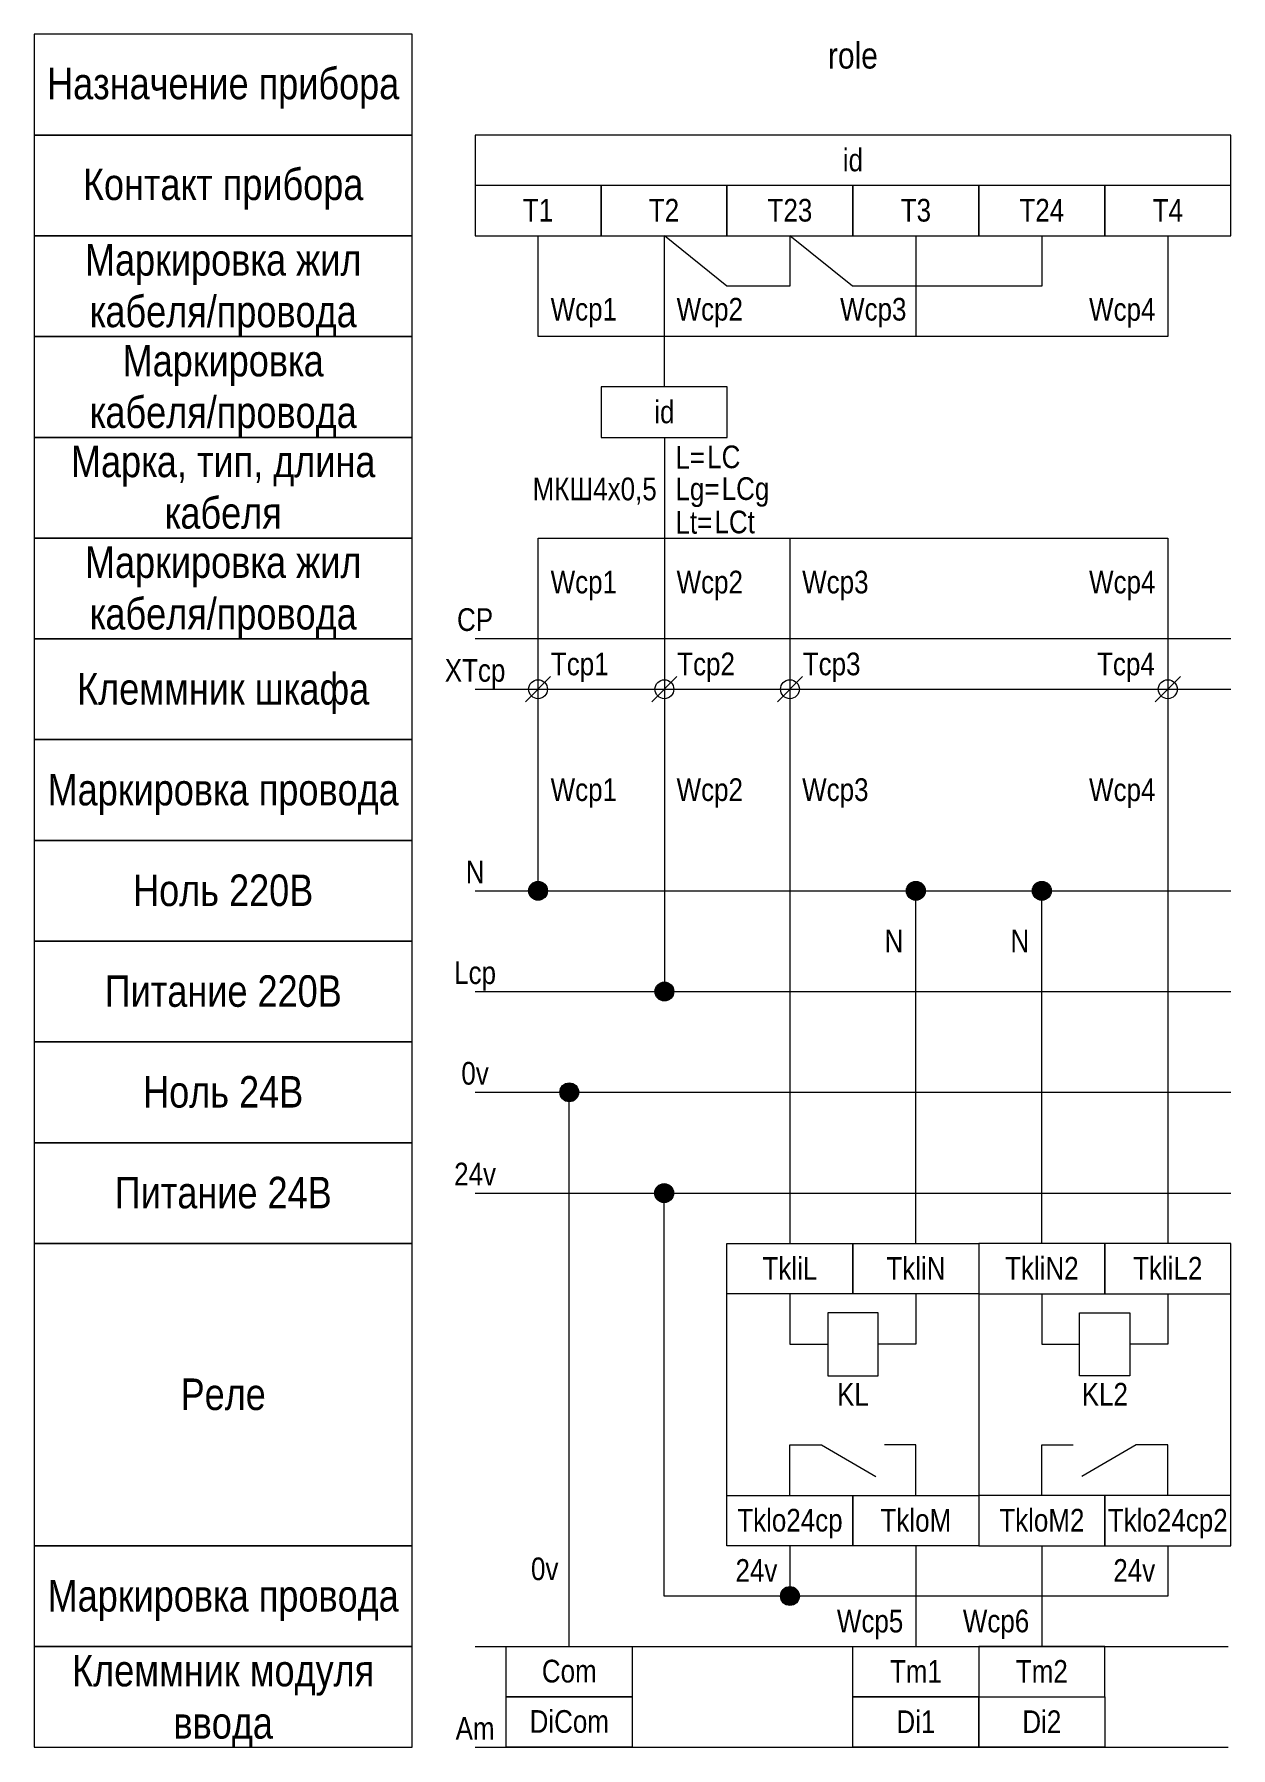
# Model space of a CAD drawing. Header units: millimetres. Extents: x 20 to 115, y -149 to -13.
import ezdxf

# ---------------------------------------------------------------- set-up
doc = ezdxf.new("R2010")
doc.units = ezdxf.units.MM
doc.header["$MEASUREMENT"] = 0
doc.linetypes.add('1_1', pattern=[2000, 1000, -1000])
doc.linetypes.add('4_2_1_2', pattern=[6702.777624, 3527.777672, -1763.888836, 0, -1411.111116])
for name, color, linetype in [('cp_names', 7, 'Continuous'), ('cp_params_di', 7, 'Continuous'), ('cp_static_di', 7, 'Continuous'), ('id_names', 7, 'Continuous'), ('id_params_di', 7, 'Continuous'), ('id_static_di', 7, 'Continuous')]:
    doc.layers.add(name, color=color, linetype=linetype)
doc.styles.add('СГЕНЕРИР_СТИЛЬ_1', font='ARIALN.TTF')

msp = doc.modelspace()

# ---------------------------------------------------------------- hatches: boundary and pattern name
at = {"layer": 'cp_static_di', "linetype": 'Continuous', "lineweight": 0, "true_color": 0x000000}
for points in [[(59.25, -81), (59.3, -81.29), (59.47, -81.53), (59.71, -81.69), (60, -81.75), (60.28, -81.69), (60.53, -81.53), (60.69, -81.29), (60.75, -81), (60.69, -80.71), (60.53, -80.47), (60.28, -80.31), (60, -80.25), (59.71, -80.31), (59.47, -80.47), (59.3, -80.71)], [(89.25, -81), (89.3, -81.29), (89.47, -81.53), (89.71, -81.69), (90, -81.75), (90.28, -81.69), (90.53, -81.53), (90.69, -81.29), (90.75, -81), (90.69, -80.71), (90.53, -80.47), (90.28, -80.31), (90, -80.25), (89.71, -80.31), (89.47, -80.47), (89.3, -80.71)], [(99.25, -81), (99.3, -81.29), (99.47, -81.53), (99.71, -81.69), (100, -81.75), (100.28, -81.69), (100.53, -81.53), (100.69, -81.29), (100.75, -81), (100.69, -80.71), (100.53, -80.47), (100.28, -80.31), (100, -80.25), (99.71, -80.31), (99.47, -80.47), (99.3, -80.71)], [(69.28, -89), (69.33, -89.29), (69.5, -89.53), (69.74, -89.69), (70.03, -89.75), (70.31, -89.69), (70.56, -89.53), (70.72, -89.29), (70.78, -89), (70.72, -88.71), (70.56, -88.47), (70.31, -88.31), (70.03, -88.25), (69.74, -88.31), (69.5, -88.47), (69.33, -88.71)], [(61.73, -97), (61.79, -97.29), (61.95, -97.53), (62.19, -97.69), (62.48, -97.75), (62.77, -97.69), (63.01, -97.53), (63.17, -97.29), (63.23, -97), (63.17, -96.71), (63.01, -96.47), (62.77, -96.31), (62.48, -96.25), (62.19, -96.31), (61.95, -96.47), (61.79, -96.71)], [(69.26, -105), (69.32, -105.29), (69.48, -105.53), (69.73, -105.69), (70.01, -105.75), (70.3, -105.69), (70.54, -105.53), (70.71, -105.29), (70.76, -105), (70.71, -104.71), (70.54, -104.47), (70.3, -104.31), (70.01, -104.25), (69.73, -104.31), (69.48, -104.47), (69.32, -104.71)], [(79.25, -136.99), (79.31, -137.28), (79.47, -137.52), (79.71, -137.68), (80, -137.74), (80.29, -137.68), (80.53, -137.52), (80.69, -137.28), (80.75, -136.99), (80.69, -136.7), (80.53, -136.46), (80.29, -136.3), (80, -136.24), (79.71, -136.3), (79.47, -136.46), (79.31, -136.7)]]:
    msp.add_hatch(color=18, dxfattribs=at).paths.add_polyline_path(points)

# ---------------------------------------------------------------- linework, layer by layer
at = {"layer": 'cp_names', "color": 7, "linetype": 'Continuous', "lineweight": 15, "ltscale": 100}
for points in [[(20, -61), (50, -61), (50, -53), (20, -53)], [(20, -69), (50, -69), (50, -61), (20, -61)], [(20, -77), (50, -77), (50, -69), (20, -69)], [(20, -85), (50, -85), (50, -77), (20, -77)], [(20, -93), (50, -93), (50, -85), (20, -85)], [(20, -101), (50, -101), (50, -93), (20, -93)], [(20, -109), (50, -109), (50, -101), (20, -101)], [(20, -133), (50, -133), (50, -109), (20, -109)], [(20, -141), (50, -141), (50, -133), (20, -133)], [(20, -149), (50, -149), (50, -141), (20, -141)]]:
    msp.add_lwpolyline(points, close=True, dxfattribs=at)
at = {"layer": 'cp_static_di', "color": 7, "linetype": 'Continuous', "lineweight": 15, "ltscale": 100}
for p, q in [((79.99, -53), (80, -65)), ((59, -66), (61, -64)), ((69.03, -66), (71.03, -64)), ((79, -66), (81, -64)), ((80, -65), (80, -109)), ((109, -66), (111, -64)), ((55, -81), (115, -81)), ((90, -109), (90, -81.75)), ((100, -109), (100, -81.75)), ((55, -89), (115, -89)), ((55, -97), (115, -97)), ((62.48, -141), (62.48, -97.75)), ((55, -105), (115, -105)), ((80, -133), (80, -136.24)), ((90, -133), (90, -141)), ((100, -133), (100, -141)), ((55, -141), (114.8, -141)), ((55, -149), (114.8, -149))]:
    msp.add_line(p, q, dxfattribs=at)
at = {"layer": 'cp_static_di', "color": 7, "linetype": '1_1', "lineweight": 15, "ltscale": 100}
msp.add_line((115, -61), (55, -61), dxfattribs=at)
at = {"layer": 'cp_static_di', "color": 7, "linetype": '4_2_1_2', "lineweight": 15, "ltscale": 100}
msp.add_line((55, -65), (115, -65), dxfattribs=at)
at = {"layer": 'cp_static_di', "color": 7, "linetype": 'Continuous', "lineweight": 15, "ltscale": 100}
for points in [[(60, -65), (60, -53)], [(60, -53), (110, -53)], [(70.03, -53), (70.03, -65)], [(110, -53), (110, -65)], [(110, -65), (110, -109)], [(80, -113), (80, -117), (83, -117)], [(90, -113), (90, -117), (87, -117)], [(100, -113), (100, -117), (103, -117)], [(110, -113), (110, -117), (107, -117)], [(80, -129), (80, -125), (82.5, -125), (86.83, -127.5)], [(90, -129), (90, -125), (87.5, -125)], [(100, -129), (100, -125), (102.5, -125)], [(110, -129), (110, -125), (107.5, -125), (103.17, -127.5)]]:
    msp.add_lwpolyline(points, dxfattribs=at)
at = {"layer": 'cp_static_di', "color": 7, "linetype": 'Continuous', "lineweight": 15, "ltscale": 100, "flags": 128}
for points in [[(60, -80.25), (60, -65)], [(70.03, -65), (70.03, -88.25)], [(110, -133), (110, -136.99), (70.01, -136.99), (70.01, -105.75)]]:
    msp.add_lwpolyline(points, dxfattribs=at)
at = {"layer": 'cp_static_di', "color": 7, "linetype": 'Continuous', "lineweight": 15, "ltscale": 100}
for points in [[(75, -109), (95, -109), (95, -133), (75, -133)], [(75, -109), (85, -109), (85, -113), (75, -113)], [(85, -109), (95, -109), (95, -113), (85, -113)], [(115, -109), (95, -109), (95, -133), (115, -133)], [(105, -109), (95, -109), (95, -113), (105, -113)], [(115, -109), (105, -109), (105, -113), (115, -113)], [(87, -119.5), (87, -114.5), (83, -114.5), (83, -119.5)], [(103, -119.5), (103, -114.5), (107, -114.5), (107, -119.5)], [(75, -129), (85, -129), (85, -133), (75, -133)], [(85, -129), (95, -129), (95, -133), (85, -133)], [(105, -129), (95, -129), (95, -133), (105, -133)], [(115, -129), (105, -129), (105, -133), (115, -133)], [(57.48, -141), (67.48, -141), (67.48, -145), (57.48, -145)], [(85, -141), (95, -141), (95, -145), (85, -145)], [(105, -141), (95, -141), (95, -145), (105, -145)], [(57.48, -145), (67.48, -145), (67.48, -149), (57.48, -149)], [(85, -145), (95, -145), (95, -149), (85, -149)], [(95, -145), (105, -145), (105, -149), (95, -149)]]:
    msp.add_lwpolyline(points, close=True, dxfattribs=at)
for centre in [(60, -65), (70.03, -65), (80, -65), (110, -65), (60, -81), (90, -81), (100, -81), (70.03, -89), (62.48, -97), (70.01, -105), (80, -136.99)]:
    msp.add_circle(centre, 0.75, dxfattribs=at)
at = {"layer": 'id_names', "color": 7, "linetype": 'Continuous', "lineweight": 15, "ltscale": 100}
for points in [[(20, -21), (50, -21), (50, -13), (20, -13)], [(20, -29), (50, -29), (50, -21), (20, -21)], [(20, -37), (50, -37), (50, -29), (20, -29)], [(20, -45), (50, -45), (50, -37), (20, -37)], [(20, -53), (50, -53), (50, -45), (20, -45)]]:
    msp.add_lwpolyline(points, close=True, dxfattribs=at)
at = {"layer": 'id_static_di', "color": 7, "linetype": 'Continuous', "lineweight": 15, "ltscale": 100}
for p, q in [((70.03, -41), (70.03, -29)), ((90, -29), (90, -37))]:
    msp.add_line(p, q, dxfattribs=at)
for points in [[(55, -29), (115, -29), (115, -21), (55, -21)], [(55, -29), (65, -29), (65, -25), (55, -25)], [(65, -29), (75, -29), (75, -25), (65, -25)], [(75, -29), (85, -29), (85, -25), (75, -25)], [(85, -29), (95, -29), (95, -25), (85, -25)], [(95, -29), (105, -29), (105, -25), (95, -25)], [(105, -29), (115, -29), (115, -25), (105, -25)], [(65.02, -45), (75.02, -45), (75.02, -41), (65.02, -41)]]:
    msp.add_lwpolyline(points, close=True, dxfattribs=at)
for points in [[(110, -29), (110, -37), (60, -37), (60, -29)], [(80, -29), (80, -33), (75, -33), (70.03, -29)], [(100, -29), (100, -33), (84.97, -33), (80, -29)], [(70.03, -45), (70.03, -53)]]:
    msp.add_lwpolyline(points, dxfattribs=at)

# ---------------------------------------------------------------- texts
at = {"layer": 'cp_names', "color": 7, "linetype": 'Continuous', "lineweight": 15, "char_height": 2.5, "attachment_point": 2, "style": 'СГЕНЕРИР_СТИЛЬ_1'}
for s, insert, line_spacing_factor in [('\\A1;{\\pqc;\\fArial Narrow|b0|i0|c204|p34;Маркировка жил\\P\\pqc;\\fArial Narrow|b0|i0|c204|p34;кабеля/провода}', (35, -53.66), 0.982786), ('\\A1;{\\pqc;\\fArial Narrow|b0|i0|c204|p34;Клеммник модуля\\P\\pqc;\\fArial Narrow|b0|i0|c204|p34;ввода}', (35, -141.66), 0.996136)]:
    msp.add_mtext(s, dxfattribs=dict(at, insert=insert, line_spacing_factor=line_spacing_factor))
for s, insert in [('\\A1;{\\pqc;\\fArial Narrow|b0|i0|c204|p34;Клеммник\\fArial Narrow|b0|i0|c204|p34; шкафа}', (35, -63.72)), ('\\A1;{\\pqc;\\fArial Narrow|b0|i0|c204|p34;Маркировка \\fArial Narrow|b0|i0|c204|p34;провода}', (35, -71.72)), ('\\A1;{\\pqc;\\fArial Narrow|b0|i0|c204|p34;Ноль 220В}', (35, -79.71)), ('\\A1;{\\pqc;\\fArial Narrow|b0|i0|c204|p34;Питание 220В}', (35, -87.71)), ('\\A1;{\\pqc;\\fArial Narrow|b0|i0|c204|p34;Ноль \\fArial Narrow|b0|i0|c204|p34;24В}', (35, -95.71)), ('\\A1;{\\pqc;\\fArial Narrow|b0|i0|c204|p34;Питание 2\\fArial Narrow|b0|i0|c204|p34;4\\fArial Narrow|b0|i0|c204|p34;В}', (35, -103.71)), ('\\A1;{\\pqc;\\fArial Narrow|b0|i0|c204|p34;Реле}', (35, -119.72)), ('\\A1;{\\pqc;\\fArial Narrow|b0|i0|c204|p34;Маркировка \\fArial Narrow|b0|i0|c204|p34;провода}', (35, -135.72))]:
    msp.add_mtext(s, dxfattribs=dict(at, insert=insert))
at = {"layer": 'cp_params_di', "color": 7, "linetype": 'Continuous', "lineweight": 15, "char_height": 1.8, "style": 'СГЕНЕРИР_СТИЛЬ_1'}
for s, insert, attachment_point in [('\\A1;{\\pql;\\fArial Narrow|b0|i0|c204|p34;Wcp1}', (61, -55.59), 1), ('\\A1;{\\pql;\\fArial Narrow|b0|i0|c204|p34;Wcp\\fArial Narrow|b0|i0|c204|p34;2}', (71, -55.59), 1), ('\\A1;{\\pql;\\fArial Narrow|b0|i0|c204|p34;Wcp\\fArial Narrow|b0|i0|c204|p34;3}', (80.97, -55.59), 1), ('\\A1;{\\pqr;\\fArial Narrow|b0|i0|c204|p34;Wcp\\fArial Narrow|b0|i0|c204|p34;4}', (109.02, -55.59), 3), ('\\A1;{\\pqc;\\fArial Narrow|b0|i0|c204|p34;CP}', (55, -58.57), 2), ('\\A1;{\\pql;\\fArial Narrow|b0|i0|c204|p34;Tcp1}', (61.02, -62.09), 1), ('\\A1;{\\pql;\\fArial Narrow|b0|i0|c204|p34;Tcp\\fArial Narrow|b0|i0|c204|p34;2}', (71.05, -62.09), 1), ('\\A1;{\\pql;\\fArial Narrow|b0|i0|c204|p34;Tcp\\fArial Narrow|b0|i0|c204|p34;3}', (81.02, -62.09), 1), ('\\A1;{\\pqr;\\fArial Narrow|b0|i0|c204|p34;Tcp\\fArial Narrow|b0|i0|c204|p34;4}', (108.97, -62.09), 3), ('\\A1;{\\pqc;\\fArial Narrow|b0|i0|c204|p34;XTcp}', (55, -62.6), 2), ('\\A1;{\\pql;\\fArial Narrow|b0|i0|c204|p34;Wcp1}', (61, -72.07), 1), ('\\A1;{\\pql;\\fArial Narrow|b0|i0|c204|p34;Wcp\\fArial Narrow|b0|i0|c204|p34;2}', (71, -72.07), 1), ('\\A1;{\\pql;\\fArial Narrow|b0|i0|c204|p34;Wcp\\fArial Narrow|b0|i0|c204|p34;3}', (80.97, -72.07), 1), ('\\A1;{\\pqr;\\fArial Narrow|b0|i0|c204|p34;Wcp\\fArial Narrow|b0|i0|c204|p34;4}', (109.02, -72.08), 3), ('\\A1;{\\pqc;\\fArial Narrow|b0|i0|c204|p34;Lcp}', (55, -86.6), 2), ('\\A1;{\\pqc;\\fArial Narrow|b0|i0|c204|p34;0v}', (55, -94.59), 2), ('\\A1;{\\pqc;\\fArial Narrow|b0|i0|c204|p34;24v}', (55, -102.59), 2), ('\\A1;{\\pqc;\\fArial Narrow|b0|i0|c204|p34;Tkli\\fArial Narrow|b0|i0|c204|p34;L}', (80, -110.08), 2), ('\\A1;{\\pqc;\\fArial Narrow|b0|i0|c204|p34;Тkli\\fArial Narrow|b0|i0|c204|p34;N}', (90, -110.08), 2), ('\\A1;{\\pqc;\\fArial Narrow|b0|i0|c204|p34;ТkliN\\fArial Narrow|b0|i0|c204|p34;2}', (100, -110.07), 2), ('\\A1;{\\pqc;\\fArial Narrow|b0|i0|c204|p34;TkliL\\fArial Narrow|b0|i0|c204|p34;2}', (110, -110.07), 2), ('\\A1;{\\pqc;\\fArial Narrow|b0|i0|c204|p34;KL}', (85, -120.08), 2), ('\\A1;{\\pqc;\\fArial Narrow|b0|i0|c204|p34;KL\\fArial Narrow|b0|i0|c204|p34;2}', (105, -120.07), 2), ('\\A1;{\\pqc;\\fArial Narrow|b0|i0|c204|p34;Тklo24cp}', (80, -130.07), 2), ('\\A1;{\\pqc;\\fArial Narrow|b0|i0|c204|p34;TkloM}', (90, -130.08), 2), ('\\A1;{\\pqc;\\fArial Narrow|b0|i0|c204|p34;TkloM\\fArial Narrow|b0|i0|c204|p34;2}', (100, -130.07), 2), ('\\A1;{\\pqc;\\fArial Narrow|b0|i0|c204|p34;Тklo24cp\\fArial Narrow|b0|i0|c204|p34;2}', (110, -130.07), 2), ('\\A1;{\\pqc;\\fArial Narrow|b0|i0|c204|p34;0v}', (60.53, -133.93), 2), ('\\A1;{\\pqr;\\fArial Narrow|b0|i0|c204|p34;24v}', (79, -134.06), 3), ('\\A1;{\\pqr;\\fArial Narrow|b0|i0|c204|p34;24v}', (109, -134.06), 3), ('\\A1;{\\pqr;\\fArial Narrow|b0|i0|c204|p34;Wcp\\fArial Narrow|b0|i0|c204|p34;5}', (89, -138.08), 3), ('\\A1;{\\pqr;\\fArial Narrow|b0|i0|c204|p34;Wcp\\fArial Narrow|b0|i0|c204|p34;6}', (99, -138.07), 3), ('\\A1;{\\pqc;\\fArial Narrow|b0|i0|c204|p34;Com}', (62.48, -142.05), 2), ('\\A1;{\\pqc;\\fArial Narrow|b0|i0|c204|p34;Tm1}', (90, -142.07), 2), ('\\A1;{\\pqc;\\fArial Narrow|b0|i0|c204|p34;Tm\\fArial Narrow|b0|i0|c204|p34;2}', (100, -142.07), 2), ('\\A1;{\\pqc;\\fArial Narrow|b0|i0|c204|p34;Am}', (55, -146.6), 2), ('\\A1;{\\pqc;\\fArial Narrow|b0|i0|c204|p34;Di\\fArial Narrow|b0|i0|c204|p34;Com}', (62.48, -146.05), 2), ('\\A1;{\\pqc;\\fArial Narrow|b0|i0|c204|p34;Di\\fArial Narrow|b0|i0|c204|p34;1}', (90, -146.07), 2), ('\\A1;{\\pqc;\\fArial Narrow|b0|i0|c204|p34;Di\\fArial Narrow|b0|i0|c204|p34;2}', (100, -146.07), 2)]:
    msp.add_mtext(s, dxfattribs=dict(at, insert=insert, attachment_point=attachment_point))
at = {"layer": 'cp_static_di', "color": 7, "linetype": 'Continuous', "lineweight": 15, "char_height": 1.8, "style": 'СГЕНЕРИР_СТИЛЬ_1'}
for s, insert, attachment_point in [('\\A1;{\\pqc;\\fArial Narrow|b0|i0|c204|p34;N}', (55, -78.6), 2), ('\\A1;{\\pqr;\\fArial Narrow|b0|i0|c204|p34;N}', (89, -84.08), 3), ('\\A1;{\\pqr;\\fArial Narrow|b0|i0|c204|p34;N}', (99, -84.08), 3)]:
    msp.add_mtext(s, dxfattribs=dict(at, insert=insert, attachment_point=attachment_point))
at = {"layer": 'id_names', "color": 7, "linetype": 'Continuous', "lineweight": 15, "char_height": 2.5, "attachment_point": 2, "style": 'СГЕНЕРИР_СТИЛЬ_1'}
for s, insert in [('\\A1;{\\pqc;\\fArial Narrow|b0|i0|c204|p34;Назначение прибора}', (35, -15.66)), ('\\A1;{\\pqc;\\fArial Narrow|b0|i0|c204|p34;Контакт прибора}', (35, -23.66))]:
    msp.add_mtext(s, dxfattribs=dict(at, insert=insert))
for s, insert, line_spacing_factor in [('\\A1;{\\pqc;\\fArial Narrow|b0|i0|c204|p34;Маркировка жил\\P\\pqc;\\fArial Narrow|b0|i0|c204|p34;кабеля/провода}', (35, -29.66), 0.982786), ('\\A1;{\\pqc;\\fArial Narrow|b0|i0|c204|p34;Маркировка\\P\\pqc;\\fArial Narrow|b0|i0|c204|p34;кабеля/провода}', (35, -37.66), 0.982786), ('\\A1;{\\pqc;\\fArial Narrow|b0|i0|c204|p34;Марка, тип\\fArial Narrow|b0|i0|c204|p34;, длина\\P\\pqc;\\fArial Narrow|b0|i0|c204|p34;кабеля}', (35, -45.66), 0.98101)]:
    msp.add_mtext(s, dxfattribs=dict(at, insert=insert, line_spacing_factor=line_spacing_factor))
at = {"layer": 'id_params_di', "color": 7, "linetype": 'Continuous', "lineweight": 15, "insert": (85, -13.65), "char_height": 2.0728, "width": 30, "attachment_point": 2, "style": 'СГЕНЕРИР_СТИЛЬ_1'}
msp.add_mtext('\\A1;{\\pqc;\\fArial Narrow|b0|i0|c204|p34;role}', dxfattribs=at)
at = {"layer": 'id_params_di', "color": 7, "linetype": 'Continuous', "lineweight": 15, "char_height": 1.8, "style": 'СГЕНЕРИР_СТИЛЬ_1'}
for s, insert, attachment_point in [('\\A1;{\\pqc;\\fArial Narrow|b0|i0|c204|p34;i\\fArial Narrow|b0|i0|c204|p34;d}', (85, -22.08), 2), ('\\A1;{\\pqc;\\fArial Narrow|b0|i0|c204|p34;T1}', (60, -26.07), 2), ('\\A1;{\\pqc;\\fArial Narrow|b0|i0|c204|p34;Т2}', (70, -26.07), 2), ('\\A1;{\\pqc;\\fArial Narrow|b0|i0|c204|p34;Т2\\fArial Narrow|b0|i0|c204|p34;3}', (80, -26.07), 2), ('\\A1;{\\pqc;\\fArial Narrow|b0|i0|c204|p34;Т3}', (90, -26.07), 2), ('\\A1;{\\pqc;\\fArial Narrow|b0|i0|c204|p34;Т2\\fArial Narrow|b0|i0|c204|p34;4}', (100, -26.07), 2), ('\\A1;{\\pqc;\\fArial Narrow|b0|i0|c204|p34;Т\\fArial Narrow|b0|i0|c204|p34;4}', (110, -26.08), 2), ('\\A1;{\\pql;\\fArial Narrow|b0|i0|c204|p34;Wcp1}', (61, -33.93), 1), ('\\A1;{\\pql;\\fArial Narrow|b0|i0|c204|p34;Wcp\\fArial Narrow|b0|i0|c204|p34;2}', (71, -33.93), 1), ('\\A1;{\\pql;\\fArial Narrow|b0|i0|c204|p34;Wcp\\fArial Narrow|b0|i0|c204|p34;3}', (83.98, -33.93), 1), ('\\A1;{\\pqr;\\fArial Narrow|b0|i0|c204|p34;Wcp\\fArial Narrow|b0|i0|c204|p34;4}', (109.02, -33.94), 3), ('\\A1;{\\pqc;\\fArial Narrow|b0|i0|c204|p34;id}', (70.03, -42.08), 2), ('\\A1;{\\pql;\\fArial Narrow|b0|i0|c204|p34;LC}', (73.43, -45.65), 1), ('\\A1;{\\pql;\\fArial Narrow|b0|i0|c204|p34;LCg}', (74.58, -48.17), 1), ('\\A1;{\\pql;\\fArial Narrow|b0|i0|c204|p34;LCt}', (74.01, -50.82), 1)]:
    msp.add_mtext(s, dxfattribs=dict(at, insert=insert, attachment_point=attachment_point))
at = {"layer": 'id_static_di', "color": 7, "linetype": 'Continuous', "lineweight": 15, "char_height": 1.8, "attachment_point": 1, "style": 'СГЕНЕРИР_СТИЛЬ_1'}
for s, insert in [('\\A1;{\\pql;\\fArial Narrow|b0|i0|c204|p34;L=}', (70.91, -45.69)), ('\\A1;{\\pql;\\fArial Narrow|b0|i0|c204|p34;Lg=}', (70.91, -48.2)), ('\\A1;{\\pql;\\fArial Narrow|b0|i0|c204|p34;Lt=}', (70.91, -50.85))]:
    msp.add_mtext(s, dxfattribs=dict(at, insert=insert))
at = {"layer": 'id_static_di', "color": 7, "linetype": 'Continuous', "lineweight": 40, "insert": (59.57, -48.2), "char_height": 1.8, "attachment_point": 1, "style": 'СГЕНЕРИР_СТИЛЬ_1'}
msp.add_mtext('\\A1;{\\pql;\\fArial Narrow|b0|i0|c204|p34;МКШ4х0,5}', dxfattribs=at)

doc.saveas('drawing.dxf')
